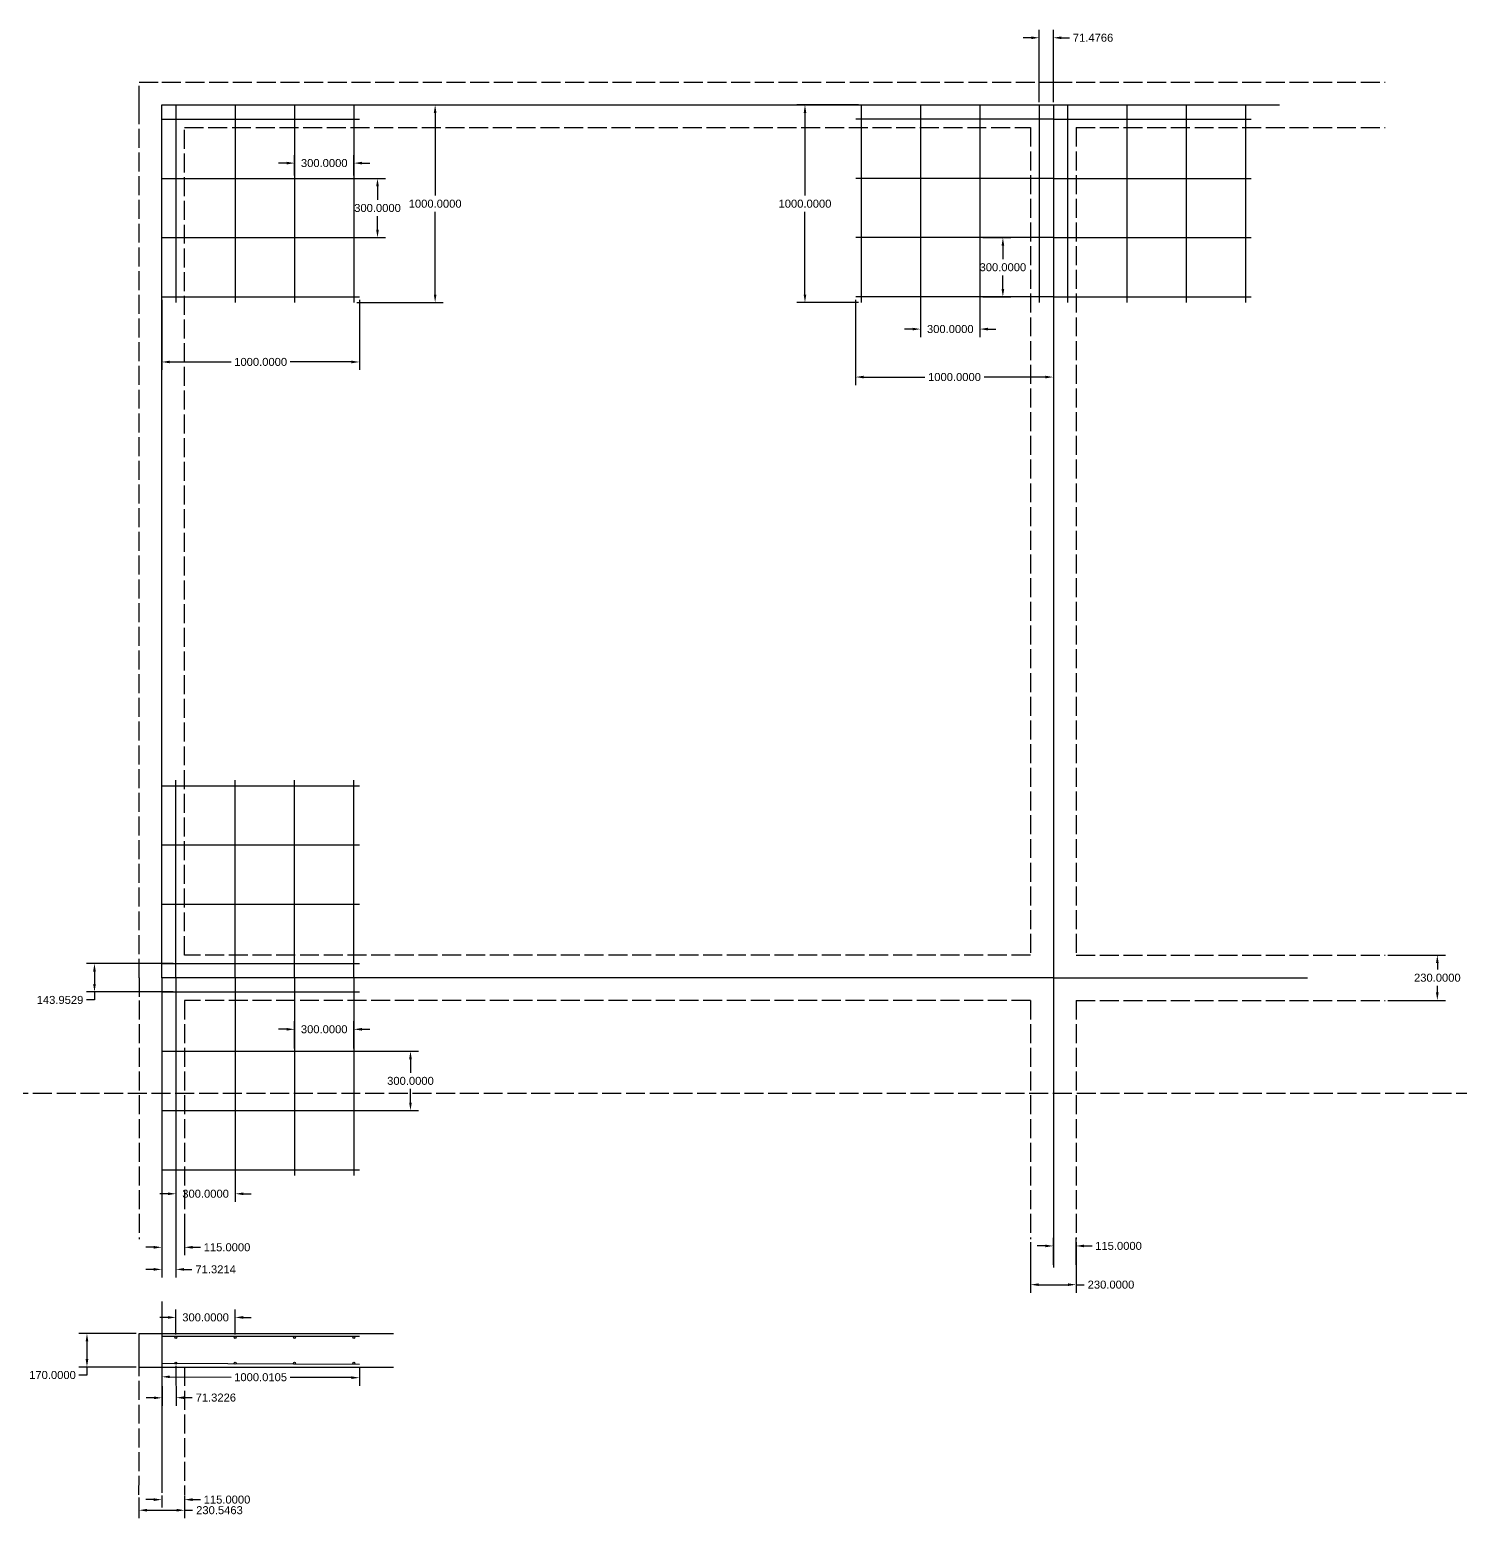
# Model space of a CAD drawing. Header units: millimetres. Extents: x 33248 to 58046, y 1697 to 11317.
# Drawn here: x 50809 to 58046, y 3784 to 11317 of the extents above; entities that cross this region are included whole.
import ezdxf

# ---------------------------------------------------------------- set-up
doc = ezdxf.new("R2010")
doc.units = ezdxf.units.MM
doc.header["$LTSCALE"] = 8
doc.linetypes.add('ACAD_ISO02W100', pattern=[15, 12, -3])
for name, color, linetype in [('Brick Wall', 32, 'ACAD_ISO02W100'), ('Construction Lines', 30, 'ACAD_ISO02W100'), ('Dimensions', 130, 'Continuous'), ('Torsional Reinforcements', 119, 'Continuous')]:
    doc.layers.add(name, color=color, linetype=linetype)
doc.styles.get("Standard").update_dxf_attribs({"font": 'arial.ttf'})
doc.dimstyles.get("Standard").update_dxf_attribs({"dimscale": 225, "dimtxt": 0.18, "dimasz": 0.18, "dimexe": 0.18, "dimexo": 0.0625, "dimgap": 0.09, "dimtad": 0, "dimtih": 1, "dimtoh": 1, "dimdec": 4, "dimzin": 0, "dimdsep": 46, "dimtxsty": 'Standard', "dimcen": 0.09, "dimadec": 0, "dimazin": 0, "dimtfac": 1, "dimtdec": 4, "dimtofl": 0, "dimtmove": 0, "dimatfit": 3, "dimfxl": 1, "dimtolj": 1, "dimtzin": 0, "dimarcsym": 0})

# ---------------------------------------------------------------- blocks, each defined once
blk = doc.blocks.new('*D37')
at = {"color": 0, "lineweight": -2, "transparency": 16777216}
for p, q in [((51361.8, 3888.6), (51361.8, 3784)), ((51592.3, 3888.6), (51592.3, 3784)), ((51402.3, 3824.5), (51551.8, 3824.5)), ((51592.3, 3824.5), (51632.8, 3824.5))]:
    blk.add_line(p, q, dxfattribs=at)
at = {"color": 0, "transparency": 16777216}
for points in [[(51402.3, 3831.3), (51402.3, 3817.8), (51361.8, 3824.5)], [(51551.8, 3831.3), (51551.8, 3817.8), (51592.3, 3824.5)]]:
    blk.add_solid(points, dxfattribs=at)
at = {"layer": 'Defpoints', "color": 0, "transparency": 16777216}
for p in [(51361.8, 3902.7), (51592.3, 3902.7), (51592.3, 3824.5)]:
    blk.add_point(p, dxfattribs=at)
at = {"color": 0, "transparency": 16777216, "insert": (51769, 3824.5), "char_height": 40.5, "attachment_point": 5}
blk.add_mtext('\\A1;230.5463', dxfattribs=at)
blk = doc.blocks.new('*D40')
at = {"layer": 'Defpoints', "color": 0, "transparency": 16777216}
for p in [(51362.3, 4719.2), (51098.6, 4549.2), (51362.3, 4549.2)]:
    blk.add_point(p, dxfattribs=at)
at = {"layer": 'Dimensions', "color": 0, "lineweight": -2, "transparency": 16777216}
for p, q in [((51348.3, 4719.2), (51058.1, 4719.2)), ((51098.6, 4678.7), (51098.6, 4589.7)), ((51348.3, 4549.2), (51058.1, 4549.2)), ((51098.6, 4549.2), (51098.6, 4508.7)), ((51098.6, 4508.7), (51058.1, 4508.7))]:
    blk.add_line(p, q, dxfattribs=at)
at = {"layer": 'Dimensions', "color": 0, "transparency": 16777216}
for points in [[(51091.9, 4678.7), (51105.4, 4678.7), (51098.6, 4719.2)], [(51091.9, 4589.7), (51105.4, 4589.7), (51098.6, 4549.2)]]:
    blk.add_solid(points, dxfattribs=at)
at = {"layer": 'Dimensions', "color": 0, "transparency": 16777216, "insert": (50924.3, 4508.7), "char_height": 40.5, "attachment_point": 5}
blk.add_mtext('\\A1;170.0000', dxfattribs=at)
blk = doc.blocks.new('*D41')
at = {"layer": 'Defpoints', "color": 0, "transparency": 16777216}
for p in [(51477.3, 3912.7), (51592.3, 3912.7), (51592.3, 3878.1)]:
    blk.add_point(p, dxfattribs=at)
at = {"layer": 'Dimensions', "color": 0, "lineweight": -2, "transparency": 16777216}
for p, q in [((51436.8, 3878.1), (51396.3, 3878.1)), ((51477.3, 3898.6), (51477.3, 3837.6)), ((51592.3, 3898.6), (51592.3, 3837.6)), ((51632.8, 3878.1), (51673.3, 3878.1))]:
    blk.add_line(p, q, dxfattribs=at)
at = {"layer": 'Dimensions', "color": 0, "transparency": 16777216}
for points in [[(51436.8, 3884.9), (51436.8, 3871.4), (51477.3, 3878.1)], [(51632.8, 3884.9), (51632.8, 3871.4), (51592.3, 3878.1)]]:
    blk.add_solid(points, dxfattribs=at)
at = {"layer": 'Dimensions', "color": 0, "transparency": 16777216, "insert": (51807.1, 3878.1), "char_height": 40.5, "attachment_point": 5}
blk.add_mtext('\\A1;115.0000', dxfattribs=at)
blk = doc.blocks.new('*D42')
at = {"layer": 'Defpoints', "color": 0, "transparency": 16777216}
for p in [(51848.7, 4800.3), (51548.7, 4699.2), (51848.7, 4699.2)]:
    blk.add_point(p, dxfattribs=at)
at = {"layer": 'Dimensions', "color": 0, "lineweight": -2, "transparency": 16777216}
for p, q in [((51548.7, 4713.3), (51548.7, 4840.8)), ((51848.7, 4713.3), (51848.7, 4840.8)), ((51508.2, 4800.3), (51467.7, 4800.3)), ((51889.2, 4800.3), (51929.7, 4800.3))]:
    blk.add_line(p, q, dxfattribs=at)
at = {"layer": 'Dimensions', "color": 0, "transparency": 16777216}
for points in [[(51508.2, 4807), (51508.2, 4793.5), (51548.7, 4800.3)], [(51889.2, 4807), (51889.2, 4793.5), (51848.7, 4800.3)]]:
    blk.add_solid(points, dxfattribs=at)
at = {"layer": 'Dimensions', "color": 0, "transparency": 16777216, "insert": (51698.7, 4800.3), "char_height": 40.5, "attachment_point": 5}
blk.add_mtext('\\A1;300.0000', dxfattribs=at)
blk = doc.blocks.new('*D43')
at = {"layer": 'Defpoints', "color": 0, "transparency": 16777216}
for p in [(51477.3, 4568.8), (51548.7, 4569.2), (51549.7, 4393.9)]:
    blk.add_point(p, dxfattribs=at)
at = {"layer": 'Dimensions', "color": 0, "lineweight": -2, "transparency": 16777216}
for p, q in [((51477.4, 4554.7), (51478.6, 4353)), ((51548.7, 4555.2), (51549.9, 4353.4)), ((51437.9, 4393.3), (51397.4, 4393)), ((51590.2, 4394.2), (51630.7, 4394.4))]:
    blk.add_line(p, q, dxfattribs=at)
at = {"layer": 'Dimensions', "color": 0, "transparency": 16777216}
for points in [[(51437.8, 4400), (51437.9, 4386.5), (51478.4, 4393.5)], [(51590.1, 4400.9), (51590.2, 4387.4), (51549.7, 4393.9)]]:
    blk.add_solid(points, dxfattribs=at)
at = {"layer": 'Dimensions', "color": 0, "transparency": 16777216, "insert": (51750.5, 4394.4), "char_height": 40.5, "attachment_point": 5}
blk.add_mtext('\\A1;71.3226', dxfattribs=at)
blk = doc.blocks.new('*D44')
at = {"layer": 'Defpoints', "color": 0, "transparency": 16777216}
for p in [(51477.3, 4568.8), (52477.3, 4564.2), (52477, 4495.2)]:
    blk.add_point(p, dxfattribs=at)
at = {"layer": 'Dimensions', "color": 0, "lineweight": -2, "transparency": 16777216}
for p, q in [((51477.3, 4554.7), (51476.8, 4459.3)), ((52477.3, 4550.2), (52476.8, 4454.7)), ((51517.5, 4499.6), (51827.3, 4498.2)), ((52436.5, 4495.4), (52126.8, 4496.8))]:
    blk.add_line(p, q, dxfattribs=at)
at = {"layer": 'Dimensions', "color": 0, "transparency": 16777216}
for points in [[(51517.5, 4506.4), (51517.5, 4492.9), (51477, 4499.8)], [(52436.5, 4502.2), (52436.5, 4488.7), (52477, 4495.2)]]:
    blk.add_solid(points, dxfattribs=at)
at = {"layer": 'Dimensions', "color": 0, "transparency": 16777216, "insert": (51977, 4497.5), "char_height": 40.5, "attachment_point": 5}
blk.add_mtext('\\A1;1000.0105', dxfattribs=at)
blk = doc.blocks.new('*D45')
at = {"color": 0, "lineweight": -2, "transparency": 16777216}
for p, q in [((57679.9, 6634.2), (57970.4, 6634.2)), ((57929.9, 6593.7), (57929.9, 6560.2)), ((57929.9, 6444.7), (57929.9, 6478.3)), ((57679.9, 6404.2), (57970.4, 6404.2))]:
    blk.add_line(p, q, dxfattribs=at)
at = {"color": 0, "transparency": 16777216}
for points in [[(57923.1, 6593.7), (57936.6, 6593.7), (57929.9, 6634.2)], [(57923.1, 6444.7), (57936.6, 6444.7), (57929.9, 6404.2)]]:
    blk.add_solid(points, dxfattribs=at)
at = {"layer": 'Defpoints', "color": 0, "transparency": 16777216}
for p in [(57665.8, 6634.2), (57665.8, 6404.2), (57929.9, 6404.2)]:
    blk.add_point(p, dxfattribs=at)
at = {"color": 0, "transparency": 16777216, "insert": (57929.9, 6519.2), "char_height": 40.5, "attachment_point": 5}
blk.add_mtext('\\A1;230.0000', dxfattribs=at)
blk = doc.blocks.new('*D46')
at = {"color": 0, "lineweight": -2, "transparency": 16777216}
for p, q in [((55872.3, 5181.8), (55872.3, 4925.5)), ((56102.3, 5181.8), (56102.3, 4925.5)), ((55912.8, 4966), (56061.8, 4966)), ((56102.3, 4966), (56142.8, 4966))]:
    blk.add_line(p, q, dxfattribs=at)
at = {"color": 0, "transparency": 16777216}
for points in [[(55912.8, 4972.7), (55912.8, 4959.2), (55872.3, 4966)], [(56061.8, 4972.7), (56061.8, 4959.2), (56102.3, 4966)]]:
    blk.add_solid(points, dxfattribs=at)
at = {"layer": 'Defpoints', "color": 0, "transparency": 16777216}
for p in [(55872.3, 5195.9), (56102.3, 5195.9), (56102.3, 4966)]:
    blk.add_point(p, dxfattribs=at)
at = {"color": 0, "transparency": 16777216, "insert": (56278.9, 4966), "char_height": 40.5, "attachment_point": 5}
blk.add_mtext('\\A1;230.0000', dxfattribs=at)
blk = doc.blocks.new('*D47')
at = {"color": 0, "lineweight": -2, "transparency": 16777216}
for p, q in [((55987.3, 5067.2), (55987.3, 5202.5)), ((56102.3, 5067.2), (56102.3, 5202.5)), ((55946.8, 5162), (55906.3, 5162)), ((56142.8, 5162), (56183.3, 5162))]:
    blk.add_line(p, q, dxfattribs=at)
at = {"color": 0, "transparency": 16777216}
for points in [[(55946.8, 5168.8), (55946.8, 5155.3), (55987.3, 5162)], [(56142.8, 5168.8), (56142.8, 5155.3), (56102.3, 5162)]]:
    blk.add_solid(points, dxfattribs=at)
at = {"layer": 'Defpoints', "color": 0, "transparency": 16777216}
for p in [(56102.3, 5162), (55987.3, 5053.2), (56102.3, 5053.2)]:
    blk.add_point(p, dxfattribs=at)
at = {"color": 0, "transparency": 16777216, "insert": (56317.1, 5162), "char_height": 40.5, "attachment_point": 5}
blk.add_mtext('\\A1;115.0000', dxfattribs=at)
blk = doc.blocks.new('*D48')
at = {"color": 0, "lineweight": -2, "transparency": 16777216}
for p, q in [((51477.3, 5533.2), (51477.3, 5002.8)), ((51548.7, 5533.2), (51548.7, 5002.8)), ((51436.8, 5043.3), (51396.3, 5043.3)), ((51589.2, 5043.3), (51629.7, 5043.3))]:
    blk.add_line(p, q, dxfattribs=at)
at = {"color": 0, "transparency": 16777216}
for points in [[(51436.8, 5050.1), (51436.8, 5036.6), (51477.3, 5043.3)], [(51589.2, 5050.1), (51589.2, 5036.6), (51548.7, 5043.3)]]:
    blk.add_solid(points, dxfattribs=at)
at = {"layer": 'Defpoints', "color": 0, "transparency": 16777216}
for p in [(51477.3, 5547.2), (51548.7, 5547.2), (51548.7, 5043.3)]:
    blk.add_point(p, dxfattribs=at)
at = {"color": 0, "transparency": 16777216, "insert": (51749.5, 5043.3), "char_height": 40.5, "attachment_point": 5}
blk.add_mtext('\\A1;71.3214', dxfattribs=at)
blk = doc.blocks.new('*D49')
at = {"color": 0, "lineweight": -2, "transparency": 16777216}
for p, q in [((51477.3, 5314.3), (51477.3, 5114.5)), ((51592.3, 5314.3), (51592.3, 5114.5)), ((51436.8, 5155), (51396.3, 5155)), ((51632.8, 5155), (51673.3, 5155))]:
    blk.add_line(p, q, dxfattribs=at)
at = {"color": 0, "transparency": 16777216}
for points in [[(51436.8, 5161.8), (51436.8, 5148.3), (51477.3, 5155)], [(51632.8, 5161.8), (51632.8, 5148.3), (51592.3, 5155)]]:
    blk.add_solid(points, dxfattribs=at)
at = {"layer": 'Defpoints', "color": 0, "transparency": 16777216}
for p in [(51477.3, 5328.3), (51592.3, 5328.3), (51592.3, 5155)]:
    blk.add_point(p, dxfattribs=at)
at = {"color": 0, "transparency": 16777216, "insert": (51807.1, 5155), "char_height": 40.5, "attachment_point": 5}
blk.add_mtext('\\A1;115.0000', dxfattribs=at)
blk = doc.blocks.new('*D50')
at = {"color": 0, "lineweight": -2, "transparency": 16777216}
for p, q in [((51548.7, 5533.2), (51548.7, 5385.5)), ((51848.7, 5533.2), (51848.7, 5385.5)), ((51508.2, 5426), (51467.7, 5426)), ((51889.2, 5426), (51929.7, 5426))]:
    blk.add_line(p, q, dxfattribs=at)
at = {"color": 0, "transparency": 16777216}
for points in [[(51508.2, 5432.7), (51508.2, 5419.2), (51548.7, 5426)], [(51889.2, 5432.7), (51889.2, 5419.2), (51848.7, 5426)]]:
    blk.add_solid(points, dxfattribs=at)
at = {"layer": 'Defpoints', "color": 0, "transparency": 16777216}
for p in [(51548.7, 5547.2), (51848.7, 5547.2), (51848.7, 5426)]:
    blk.add_point(p, dxfattribs=at)
at = {"color": 0, "transparency": 16777216, "insert": (51698.7, 5426), "char_height": 40.5, "attachment_point": 5}
blk.add_mtext('\\A1;300.0000', dxfattribs=at)
blk = doc.blocks.new('*D51')
at = {"color": 0, "lineweight": -2, "transparency": 16777216}
for p, q in [((52462.7, 6147.2), (52775.7, 6147.2)), ((52735.2, 6106.7), (52735.2, 6038.2)), ((52735.2, 5887.7), (52735.2, 5956.3)), ((52462.7, 5847.2), (52775.7, 5847.2))]:
    blk.add_line(p, q, dxfattribs=at)
at = {"color": 0, "transparency": 16777216}
for points in [[(52728.4, 6106.7), (52741.9, 6106.7), (52735.2, 6147.2)], [(52728.4, 5887.7), (52741.9, 5887.7), (52735.2, 5847.2)]]:
    blk.add_solid(points, dxfattribs=at)
at = {"layer": 'Defpoints', "color": 0, "transparency": 16777216}
for p in [(52448.7, 6147.2), (52448.7, 5847.2), (52735.2, 5847.2)]:
    blk.add_point(p, dxfattribs=at)
at = {"color": 0, "transparency": 16777216, "insert": (52735.2, 5997.2), "char_height": 40.5, "attachment_point": 5}
blk.add_mtext('\\A1;300.0000', dxfattribs=at)
blk = doc.blocks.new('*D52')
at = {"color": 0, "lineweight": -2, "transparency": 16777216}
for p, q in [((52108.2, 6258.3), (52067.7, 6258.3)), ((52148.7, 6161.3), (52148.7, 6298.8)), ((52448.7, 6161.3), (52448.7, 6298.8)), ((52489.2, 6258.3), (52529.7, 6258.3))]:
    blk.add_line(p, q, dxfattribs=at)
at = {"color": 0, "transparency": 16777216}
for points in [[(52108.2, 6265.1), (52108.2, 6251.6), (52148.7, 6258.3)], [(52489.2, 6265.1), (52489.2, 6251.6), (52448.7, 6258.3)]]:
    blk.add_solid(points, dxfattribs=at)
at = {"layer": 'Defpoints', "color": 0, "transparency": 16777216}
for p in [(52448.7, 6258.3), (52148.7, 6147.2), (52448.7, 6147.2)]:
    blk.add_point(p, dxfattribs=at)
at = {"color": 0, "transparency": 16777216, "insert": (52298.7, 6258.3), "char_height": 40.5, "attachment_point": 5}
blk.add_mtext('\\A1;300.0000', dxfattribs=at)
blk = doc.blocks.new('*D53')
at = {"color": 0, "lineweight": -2, "transparency": 16777216}
for p, q in [((51534.6, 6591.2), (51096.2, 6591.2)), ((51136.7, 6550.7), (51136.7, 6487.7)), ((51534.6, 6447.2), (51096.2, 6447.2)), ((51136.7, 6406.7), (51096.2, 6406.7)), ((51136.7, 6447.2), (51136.7, 6406.7))]:
    blk.add_line(p, q, dxfattribs=at)
at = {"color": 0, "transparency": 16777216}
for points in [[(51129.9, 6550.7), (51143.4, 6550.7), (51136.7, 6591.2)], [(51129.9, 6487.7), (51143.4, 6487.7), (51136.7, 6447.2)]]:
    blk.add_solid(points, dxfattribs=at)
at = {"layer": 'Defpoints', "color": 0, "transparency": 16777216}
for p in [(51548.7, 6591.2), (51136.7, 6447.2), (51548.7, 6447.2)]:
    blk.add_point(p, dxfattribs=at)
at = {"color": 0, "transparency": 16777216, "insert": (50962.3, 6406.7), "char_height": 40.5, "attachment_point": 5}
blk.add_mtext('\\A1;143.9529', dxfattribs=at)
blk = doc.blocks.new('*D54')
at = {"color": 0, "lineweight": -2, "transparency": 16777216}
for p, q in [((51477.3, 9950.6), (51477.3, 9595)), ((52477.3, 9950.6), (52477.3, 9595)), ((51517.8, 9635.5), (51827.8, 9635.5)), ((52436.8, 9635.5), (52126.9, 9635.5))]:
    blk.add_line(p, q, dxfattribs=at)
at = {"color": 0, "transparency": 16777216}
for points in [[(51517.8, 9642.3), (51517.8, 9628.8), (51477.3, 9635.5)], [(52436.8, 9642.3), (52436.8, 9628.8), (52477.3, 9635.5)]]:
    blk.add_solid(points, dxfattribs=at)
at = {"layer": 'Defpoints', "color": 0, "transparency": 16777216}
for p in [(51477.3, 9964.6), (52477.3, 9964.6), (51477.3, 9635.5)]:
    blk.add_point(p, dxfattribs=at)
at = {"color": 0, "transparency": 16777216, "insert": (51977.3, 9635.5), "char_height": 40.5, "attachment_point": 5}
blk.add_mtext('\\A1;1000.0000', dxfattribs=at)
blk = doc.blocks.new('*D55')
at = {"color": 0, "lineweight": -2, "transparency": 16777216}
for p, q in [((52463, 10936.2), (52900.5, 10936.2)), ((52860, 10895.7), (52860, 10477.1)), ((52860, 9976.7), (52860, 10395.3)), ((52463, 9936.2), (52900.5, 9936.2))]:
    blk.add_line(p, q, dxfattribs=at)
at = {"color": 0, "transparency": 16777216}
for points in [[(52853.2, 10895.7), (52866.7, 10895.7), (52860, 10936.2)], [(52853.2, 9976.7), (52866.7, 9976.7), (52860, 9936.2)]]:
    blk.add_solid(points, dxfattribs=at)
at = {"layer": 'Defpoints', "color": 0, "transparency": 16777216}
for p in [(52448.9, 10936.2), (52448.9, 9936.2), (52860, 9936.2)]:
    blk.add_point(p, dxfattribs=at)
at = {"color": 0, "transparency": 16777216, "insert": (52860, 10436.2), "char_height": 40.5, "attachment_point": 5}
blk.add_mtext('\\A1;1000.0000', dxfattribs=at)
blk = doc.blocks.new('*D56')
at = {"color": 0, "lineweight": -2, "transparency": 16777216}
for p, q in [((52108.4, 10641.8), (52067.9, 10641.8)), ((52148.9, 10578.7), (52148.9, 10682.3)), ((52448.9, 10578.7), (52448.9, 10682.3)), ((52489.4, 10641.8), (52529.9, 10641.8))]:
    blk.add_line(p, q, dxfattribs=at)
at = {"color": 0, "transparency": 16777216}
for points in [[(52108.4, 10648.5), (52108.4, 10635), (52148.9, 10641.8)], [(52489.4, 10648.5), (52489.4, 10635), (52448.9, 10641.8)]]:
    blk.add_solid(points, dxfattribs=at)
at = {"layer": 'Defpoints', "color": 0, "transparency": 16777216}
for p in [(52448.9, 10641.8), (52148.9, 10564.6), (52448.9, 10564.6)]:
    blk.add_point(p, dxfattribs=at)
at = {"color": 0, "transparency": 16777216, "insert": (52298.9, 10641.8), "char_height": 40.5, "attachment_point": 5}
blk.add_mtext('\\A1;300.0000', dxfattribs=at)
blk = doc.blocks.new('*D57')
at = {"color": 0, "lineweight": -2, "transparency": 16777216}
for p, q in [((52463, 10564.6), (52609, 10564.6)), ((52568.5, 10524.1), (52568.5, 10455.6)), ((52568.5, 10305.1), (52568.5, 10373.7)), ((52463, 10264.6), (52609, 10264.6))]:
    blk.add_line(p, q, dxfattribs=at)
at = {"color": 0, "transparency": 16777216}
for points in [[(52561.7, 10524.1), (52575.2, 10524.1), (52568.5, 10564.6)], [(52561.7, 10305.1), (52575.2, 10305.1), (52568.5, 10264.6)]]:
    blk.add_solid(points, dxfattribs=at)
at = {"layer": 'Defpoints', "color": 0, "transparency": 16777216}
for p in [(52448.9, 10564.6), (52448.9, 10264.6), (52568.5, 10264.6)]:
    blk.add_point(p, dxfattribs=at)
at = {"color": 0, "transparency": 16777216, "insert": (52568.5, 10414.6), "char_height": 40.5, "attachment_point": 5}
blk.add_mtext('\\A1;300.0000', dxfattribs=at)
blk = doc.blocks.new('*D58')
at = {"color": 0, "lineweight": -2, "transparency": 16777216}
for p, q in [((55001.8, 10936.2), (54690.4, 10936.2)), ((54730.9, 10895.7), (54730.9, 10477.1)), ((54730.9, 9976.7), (54730.9, 10395.3)), ((55001.8, 9936.2), (54690.4, 9936.2))]:
    blk.add_line(p, q, dxfattribs=at)
at = {"color": 0, "transparency": 16777216}
for points in [[(54724.2, 10895.7), (54737.7, 10895.7), (54730.9, 10936.2)], [(54724.2, 9976.7), (54737.7, 9976.7), (54730.9, 9936.2)]]:
    blk.add_solid(points, dxfattribs=at)
at = {"layer": 'Defpoints', "color": 0, "transparency": 16777216}
for p in [(55015.9, 10936.2), (54730.9, 9936.2), (55015.9, 9936.2)]:
    blk.add_point(p, dxfattribs=at)
at = {"color": 0, "transparency": 16777216, "insert": (54730.9, 10436.2), "char_height": 40.5, "attachment_point": 5}
blk.add_mtext('\\A1;1000.0000', dxfattribs=at)
blk = doc.blocks.new('*D59')
at = {"color": 0, "lineweight": -2, "transparency": 16777216}
for p, q in [((54987.3, 9950.6), (54987.3, 9518.5)), ((55987.3, 9950.6), (55987.3, 9518.5)), ((55027.8, 9559), (55337.8, 9559)), ((55946.8, 9559), (55636.9, 9559))]:
    blk.add_line(p, q, dxfattribs=at)
at = {"color": 0, "transparency": 16777216}
for points in [[(55027.8, 9565.8), (55027.8, 9552.3), (54987.3, 9559)], [(55946.8, 9565.8), (55946.8, 9552.3), (55987.3, 9559)]]:
    blk.add_solid(points, dxfattribs=at)
at = {"layer": 'Defpoints', "color": 0, "transparency": 16777216}
for p in [(54987.3, 9964.6), (55987.3, 9964.6), (55987.3, 9559)]:
    blk.add_point(p, dxfattribs=at)
at = {"color": 0, "transparency": 16777216, "insert": (55487.3, 9559), "char_height": 40.5, "attachment_point": 5}
blk.add_mtext('\\A1;1000.0000', dxfattribs=at)
blk = doc.blocks.new('*D60')
at = {"color": 0, "lineweight": -2, "transparency": 16777216}
for p, q in [((55315.9, 9950.6), (55315.9, 9761.3)), ((55615.9, 9950.6), (55615.9, 9761.3)), ((55275.4, 9801.8), (55234.9, 9801.8)), ((55656.4, 9801.8), (55696.9, 9801.8))]:
    blk.add_line(p, q, dxfattribs=at)
at = {"color": 0, "transparency": 16777216}
for points in [[(55275.4, 9808.6), (55275.4, 9795.1), (55315.9, 9801.8)], [(55656.4, 9808.6), (55656.4, 9795.1), (55615.9, 9801.8)]]:
    blk.add_solid(points, dxfattribs=at)
at = {"layer": 'Defpoints', "color": 0, "transparency": 16777216}
for p in [(55315.9, 9964.6), (55615.9, 9964.6), (55615.9, 9801.8)]:
    blk.add_point(p, dxfattribs=at)
at = {"color": 0, "transparency": 16777216, "insert": (55465.9, 9801.8), "char_height": 40.5, "attachment_point": 5}
blk.add_mtext('\\A1;300.0000', dxfattribs=at)
blk = doc.blocks.new('*D61')
at = {"color": 0, "lineweight": -2, "transparency": 16777216}
for p, q in [((55629.9, 10264.6), (55772.5, 10264.6)), ((55732, 10224.1), (55732, 10155.6)), ((55732, 10005.1), (55732, 10073.7)), ((55629.9, 9964.6), (55772.5, 9964.6))]:
    blk.add_line(p, q, dxfattribs=at)
at = {"color": 0, "transparency": 16777216}
for points in [[(55725.3, 10224.1), (55738.8, 10224.1), (55732, 10264.6)], [(55725.3, 10005.1), (55738.8, 10005.1), (55732, 9964.6)]]:
    blk.add_solid(points, dxfattribs=at)
at = {"layer": 'Defpoints', "color": 0, "transparency": 16777216}
for p in [(55615.9, 10264.6), (55615.9, 9964.6), (55732, 9964.6)]:
    blk.add_point(p, dxfattribs=at)
at = {"color": 0, "transparency": 16777216, "insert": (55732, 10114.6), "char_height": 40.5, "attachment_point": 5}
blk.add_mtext('\\A1;300.0000', dxfattribs=at)
blk = doc.blocks.new('*D62')
at = {"color": 0, "lineweight": -2, "transparency": 16777216}
for p, q in [((55915.9, 10950.3), (55915.9, 11316.6)), ((55987.3, 10950.3), (55987.3, 11316.6)), ((55875.4, 11276.1), (55834.9, 11276.1)), ((56027.8, 11276.1), (56068.3, 11276.1))]:
    blk.add_line(p, q, dxfattribs=at)
at = {"color": 0, "transparency": 16777216}
for points in [[(55875.4, 11282.8), (55875.4, 11269.3), (55915.9, 11276.1)], [(56027.8, 11282.8), (56027.8, 11269.3), (55987.3, 11276.1)]]:
    blk.add_solid(points, dxfattribs=at)
at = {"layer": 'Defpoints', "color": 0, "transparency": 16777216}
for p in [(55987.3, 11276.1), (55915.9, 10936.2), (55987.3, 10936.2)]:
    blk.add_point(p, dxfattribs=at)
at = {"color": 0, "transparency": 16777216, "insert": (56188.2, 11276.1), "char_height": 40.5, "attachment_point": 5}
blk.add_mtext('\\A1;71.4766', dxfattribs=at)

msp = doc.modelspace()

# ---------------------------------------------------------------- linework, layer by layer
for p, q in [((51477.33432, 10936.2193), (55987.33432, 10936.2193)), ((51477.33432, 6519.2193), (51477.33432, 10936.2193)), ((55987.33432, 10936.2193), (55987.33432, 6519.2193)), ((55987.33432, 10936.2193), (57131.72432, 10936.2193)), ((55987.33432, 6519.2193), (51477.33432, 6519.2193)), ((51477.33432, 6519.2193), (51477.33432, 5328.31535)), ((55987.33432, 6519.2193), (57272.90383, 6519.2193)), ((55987.33432, 6519.2193), (55987.33432, 5053.16628)), ((51477.33432, 4880.16089), (51477.33432, 3912.69999)), ((51362.33432, 4549.2193), (51362.33432, 4719.2193)), ((51362.33432, 4719.2193), (52648.48264, 4719.2193)), ((51362.33432, 4549.2193), (52648.48264, 4549.2193))]:
    msp.add_line(p, q)
at = {"layer": 'Brick Wall'}
for p, q in [((51362.33432, 10936.2193), (51362.33432, 11051.2193)), ((51362.33432, 11051.2193), (51477.33432, 11051.2193)), ((51477.33432, 11051.2193), (55987.33432, 11051.2193)), ((55987.33432, 11051.2193), (56102.33432, 11051.2193)), ((56102.33432, 11051.2193), (57665.8489, 11051.2193)), ((51362.33432, 6519.2193), (51362.33432, 10936.2193)), ((51592.33432, 10821.2193), (55872.33432, 10821.2193)), ((51592.33432, 6634.2193), (51592.33432, 10821.2193)), ((55872.33432, 10821.2193), (55872.33432, 6634.2193)), ((56102.33432, 10821.2193), (56102.33432, 6634.2193)), ((56102.33432, 10821.2193), (57665.8489, 10821.2193)), ((55872.33432, 6634.2193), (51592.33432, 6634.2193)), ((56102.33432, 6634.2193), (57665.8489, 6634.2193)), ((51362.33432, 6519.2193), (51362.33432, 6404.2193)), ((51362.33432, 6404.2193), (51362.33432, 5195.90481)), ((55872.33432, 6404.2193), (51592.33432, 6404.2193)), ((51592.33432, 6404.2193), (51592.33432, 5195.90481)), ((55872.33432, 6404.2193), (55872.33432, 5195.90481)), ((56102.33432, 6404.2193), (56102.33432, 5195.90481)), ((56102.33432, 6404.2193), (57665.8489, 6404.2193)), ((51361.78801, 3902.67976), (51362.33432, 4549.2193)), ((51362.33432, 4549.2193), (51592.33432, 4549.2193)), ((51592.33432, 4549.2193), (51592.33432, 3902.67976))]:
    msp.add_line(p, q, dxfattribs=at)
at = {"layer": 'Construction Lines'}
msp.add_xline((33849.14094, 5933.42932), (-1, 0), dxfattribs=at)
msp.add_point((51548.6557, 4569.2193), dxfattribs=at)
at = {"layer": 'Torsional Reinforcements'}
for p, q in [((51548.91186, 10936.2193), (51548.91186, 9964.6304)), ((51848.91186, 10936.2193), (51848.91186, 9964.6304)), ((52148.91186, 10936.2193), (52148.91186, 9964.6304)), ((52448.91186, 10936.2193), (52448.91186, 9964.6304)), ((55015.85772, 10936.2193), (55015.85772, 9936.2193)), ((55315.85772, 10936.2193), (55315.85772, 9936.2193)), ((55615.85772, 10936.2193), (55615.85772, 9936.2193)), ((55915.85772, 10936.2193), (55915.85772, 9936.2193)), ((56058.81092, 10936.2193), (56058.81092, 9936.2193)), ((56358.81092, 10936.2193), (56358.81092, 9936.2193)), ((56658.81092, 10936.2193), (56658.81092, 9936.2193)), ((56958.81092, 10936.2193), (56958.81092, 9936.2193)), ((51477.33432, 10864.6304), (52477.33432, 10864.6304)), ((55987.33432, 10864.6304), (54987.33432, 10864.6304)), ((55987.33432, 10864.6304), (56987.33432, 10864.6304)), ((51477.33432, 10564.6304), (52477.33432, 10564.6304)), ((55987.33432, 10564.6304), (54987.33432, 10564.6304)), ((55987.33432, 10564.6304), (56987.33432, 10564.6304)), ((51477.33432, 10264.6304), (52477.33432, 10264.6304)), ((55987.33432, 10264.6304), (54987.33432, 10264.6304)), ((55987.33432, 10264.6304), (56987.33432, 10264.6304)), ((51477.33432, 9964.6304), (52477.33432, 9964.6304)), ((51548.91186, 9964.6304), (51548.91186, 9936.2193)), ((51848.91186, 9964.6304), (51848.91186, 9936.2193)), ((52148.91186, 9964.6304), (52148.91186, 9936.2193)), ((52448.91186, 9964.6304), (52448.91186, 9936.2193)), ((55987.33432, 9964.6304), (54987.33432, 9964.6304)), ((55987.33432, 9964.6304), (56987.33432, 9964.6304)), ((51477.33432, 7491.19577), (52477.33432, 7491.19577)), ((51548.6557, 6519.2193), (51548.6557, 7519.2193)), ((51848.6557, 6519.2193), (51848.6557, 7519.2193)), ((52148.6557, 6519.2193), (52148.6557, 7519.2193)), ((52448.6557, 6519.2193), (52448.6557, 7519.2193)), ((51477.33432, 7191.19577), (52477.33432, 7191.19577)), ((51477.33432, 6891.19577), (52477.33432, 6891.19577)), ((51477.33432, 6591.19577), (52477.33432, 6591.19577)), ((51548.6557, 6519.2193), (51548.6557, 5519.2193)), ((51848.6557, 6519.2193), (51848.6557, 5519.2193)), ((52148.6557, 6519.2193), (52148.6557, 5519.2193)), ((52448.6557, 6519.2193), (52448.6557, 5519.2193)), ((51477.33432, 6447.24282), (52477.33432, 6447.24282)), ((51477.33432, 6147.24282), (52477.33432, 6147.24282)), ((51477.33432, 5847.24282), (52477.33432, 5847.24282)), ((51477.33432, 5547.24282), (52477.33432, 5547.24282)), ((52477.33432, 4704.2193), (51477.33432, 4704.2193)), ((51477.33432, 4704.2193), (51477.33432, 4568.80266)), ((51477.33432, 4568.80266), (52477.33432, 4564.2193))]:
    msp.add_line(p, q, dxfattribs=at)
for centre in [(51548.6557, 4699.2193), (51848.6557, 4699.2193), (52148.6557, 4699.2193), (52448.6557, 4699.2193), (51548.6557, 4569.2193), (51848.6557, 4569.2193), (52148.6557, 4569.2193), (52448.6557, 4569.2193)]:
    msp.add_circle(centre, 5, dxfattribs=at)

# ---------------------------------------------------------------- dimensions: what is measured, and where the dimension line sits
for base, p1, p2, picture, middle in [((55987.33432, 11276.0639), (55915.85772, 10936.2193), (55987.33432, 10936.2193), '*D62', (56188.20438, 11276.0639)), ((52448.91186, 10641.77041), (52148.91186, 10564.6304), (52448.91186, 10564.6304), '*D56', (52298.91186, 10641.77041)), ((51477.33432, 9635.50552), (52477.33432, 9964.6304), (51477.33432, 9964.6304), '*D54', (51977.33432, 9635.50552)), ((55987.33432, 9559.02966), (54987.33432, 9964.6304), (55987.33432, 9964.6304), '*D59', (55487.33432, 9559.02966)), ((55615.85772, 9801.82297), (55315.85772, 9964.6304), (55615.85772, 9964.6304), '*D60', (55465.85772, 9801.82297)), ((52448.6557, 6258.33764), (52148.6557, 6147.24282), (52448.6557, 6147.24282), '*D52', (52298.6557, 6258.33764)), ((51548.6557, 5043.33475), (51477.33432, 5547.24282), (51548.6557, 5547.24282), '*D48', (51749.45669, 5043.33475)), ((51848.6557, 5425.98908), (51548.6557, 5547.24282), (51848.6557, 5547.24282), '*D50', (51698.6557, 5425.98908)), ((51592.33432, 5155.04044), (51477.33432, 5328.31535), (51592.33432, 5328.31535), '*D49', (51807.14179, 5155.04044)), ((56102.33432, 5162.04605), (55987.33432, 5053.16628), (56102.33432, 5053.16628), '*D47', (56317.14179, 5162.04605)), ((56102.33432, 4965.96005), (55872.33432, 5195.90481), (56102.33432, 5195.90481), '*D46', (56278.89332, 4965.96005)), ((51592.33432, 3824.53709), (51361.78801, 3902.67976), (51592.33432, 3902.67976), '*D37', (51768.96239, 3824.53709))]:
    dim = msp.add_linear_dim(base=base, p1=p1, p2=p2, dimstyle='Standard')
    dim.commit()
    dim.dimension.update_dxf_attribs({"geometry": picture, "text_midpoint": middle})
for base, p1, p2, picture, middle in [((52859.98514, 9936.2193), (52448.91186, 10936.2193), (52448.91186, 9936.2193), '*D55', (52859.98514, 10436.2193)), ((54730.94438, 9936.2193), (55015.85772, 10936.2193), (55015.85772, 9936.2193), '*D58', (54730.94438, 10436.2193)), ((52568.47722, 10264.6304), (52448.91186, 10564.6304), (52448.91186, 10264.6304), '*D57', (52568.47722, 10414.6304)), ((55732.03586, 9964.6304), (55615.85772, 10264.6304), (55615.85772, 9964.6304), '*D61', (55732.03586, 10114.6304)), ((57929.89521, 6404.2193), (57665.8489, 6634.2193), (57665.8489, 6404.2193), '*D45', (57929.89521, 6519.2193)), ((51136.683725, 6447.242824), (51548.655697, 6591.195768), (51548.655697, 6447.242824), '*D53', (50962.265751, 6406.742824)), ((52735.18469, 5847.24282), (52448.6557, 6147.24282), (52448.6557, 5847.24282), '*D51', (52735.18469, 5997.24282))]:
    dim = msp.add_linear_dim(base=base, p1=p1, p2=p2, angle=90, dimstyle='Standard')
    dim.commit()
    dim.dimension.update_dxf_attribs({"geometry": picture, "text_midpoint": middle})
at = {"layer": 'Dimensions'}
for base, p1, p2, picture, middle in [((51848.6557, 4800.28948), (51548.6557, 4699.2193), (51848.6557, 4699.2193), '*D42', (51698.6557, 4800.28948)), ((51592.33432, 3878.10697), (51477.33432, 3912.69999), (51592.33432, 3912.69999), '*D41', (51807.14179, 3878.10697))]:
    dim = msp.add_linear_dim(base=base, p1=p1, p2=p2, dimstyle='Standard', dxfattribs=at)
    dim.commit()
    dim.dimension.update_dxf_attribs({"geometry": picture, "text_midpoint": middle})
dim = msp.add_linear_dim(base=(51098.62532, 4549.2193), p1=(51362.33432, 4719.2193), p2=(51362.33432, 4549.2193), angle=90, dimstyle='Standard', dxfattribs=at)
dim.commit()
dim.dimension.update_dxf_attribs({"geometry": '*D40', "text_midpoint": (50924.31786, 4508.7193)})
for p2, distance, picture, middle in [((51548.6557, 4569.2193), -175.30182, '*D43', (51750.5484, 4394.39363)), ((52477.33432, 4564.2193), -68.9976, '*D44', (51977.01808, 4497.51411))]:
    dim = msp.add_aligned_dim(p1=(51477.33432, 4568.80266), p2=p2, distance=distance, dimstyle='Standard', dxfattribs=at)
    dim.commit()
    dim.dimension.update_dxf_attribs({"geometry": picture, "text_midpoint": middle})

doc.saveas('drawing.dxf')
